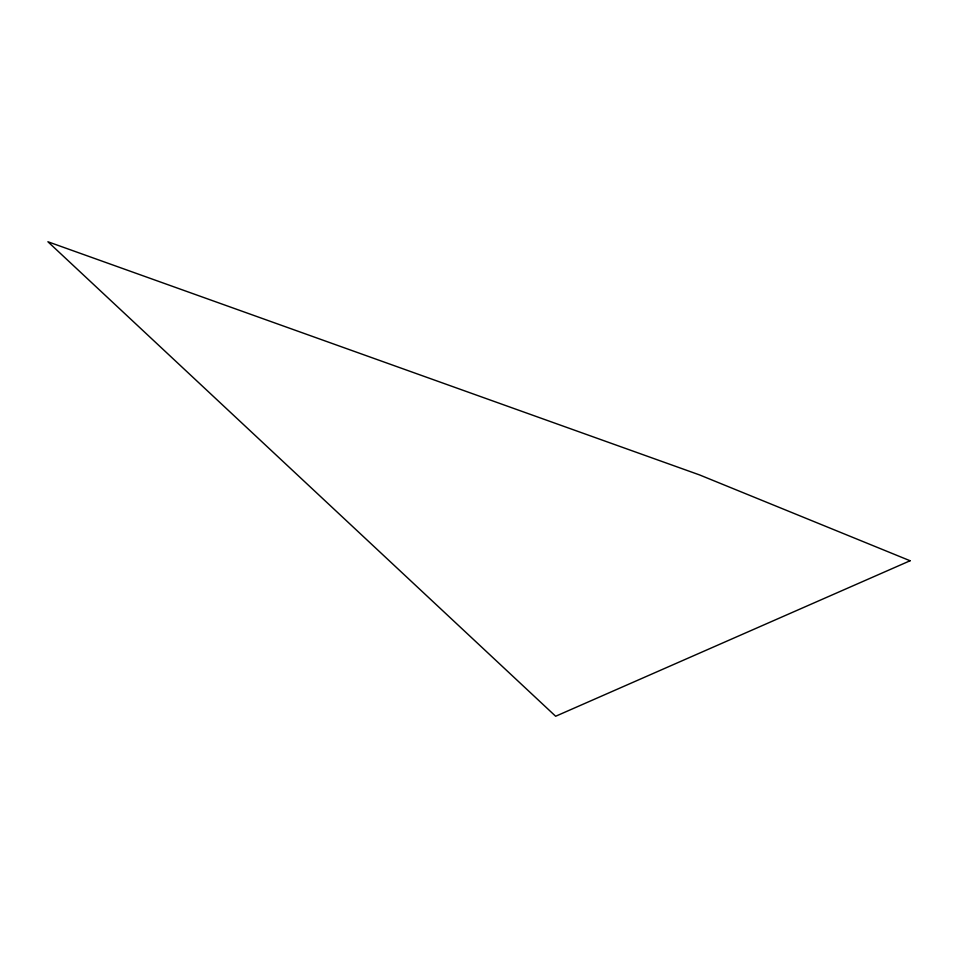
<?xml version="1.0" encoding="UTF-8"?>
<svg xmlns="http://www.w3.org/2000/svg" width="958" height="958" viewBox="0 0 958 958"><rect width="100%" height="100%" fill="white"/><g stroke="black" fill="none" stroke-linecap="round" stroke-linejoin="round"><path stroke-width="1.44" d="M910.1 560.753L555.652 716.249L47.9 241.751L699.508 474.905L910.1 560.753"/></g></svg>
